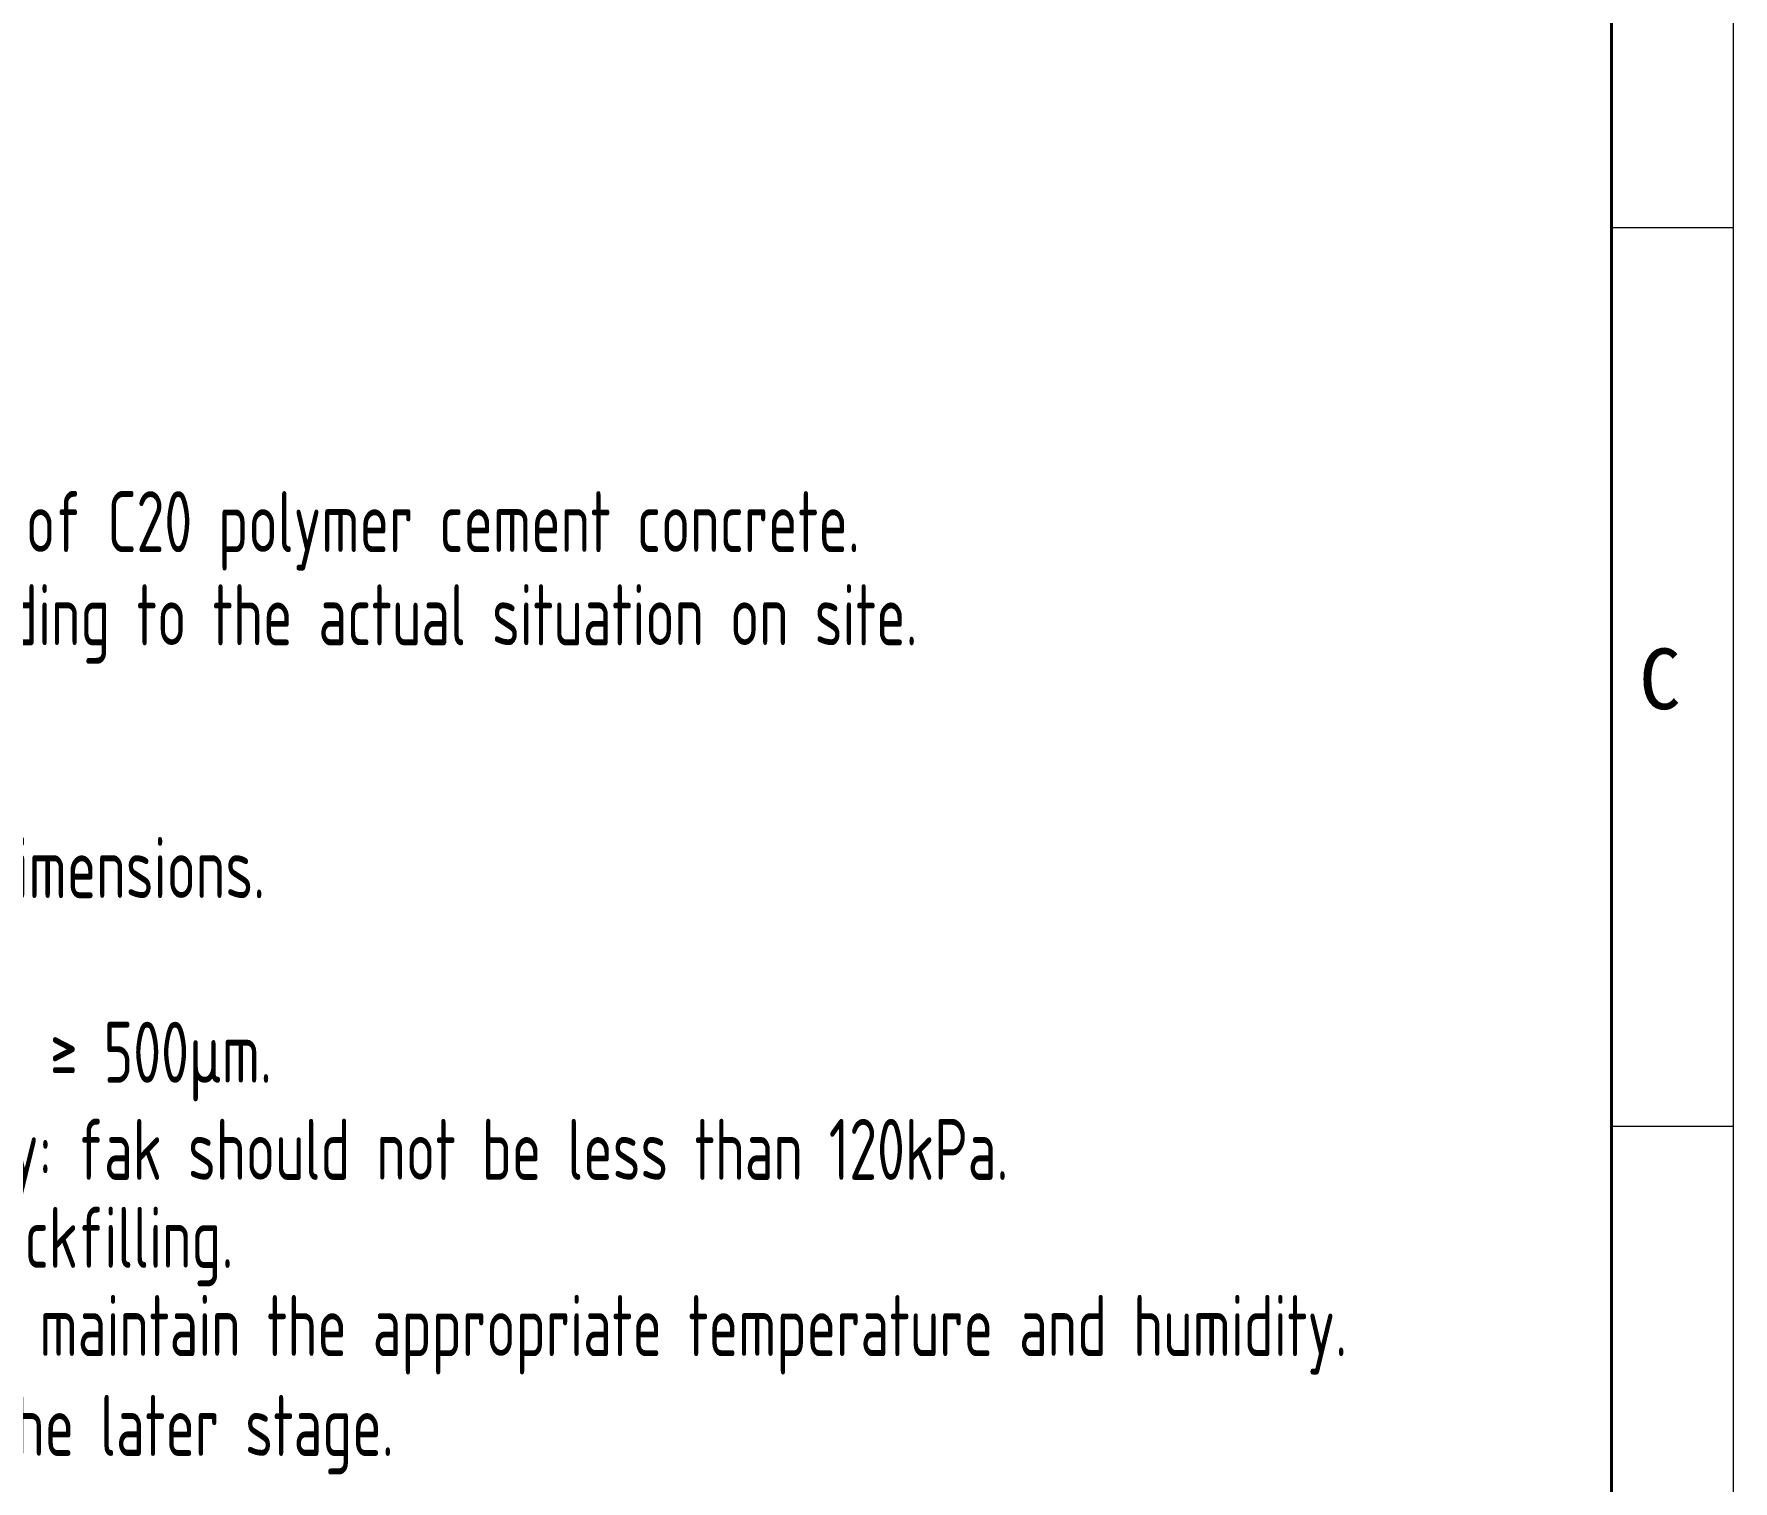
# Model space of a CAD drawing. Header units: millimetres. Extents: x 32496 to 166256, y 3504 to 23939.
# Drawn here: x 114381 to 119196, y 7626 to 11725 of the extents above; entities that cross this region are included whole.
import ezdxf
from ezdxf.enums import TextEntityAlignment as Align

# ---------------------------------------------------------------- set-up
doc = ezdxf.new("R2010")
doc.units = ezdxf.units.MM
doc.layers.get('0').update_dxf_attribs({"lineweight": 35})
doc.layers.add('06-主文本', color=7, linetype='Continuous')
doc.layers.add('FORM', color=7, linetype='Continuous', lineweight=18)
doc.styles.add('HZ5(标注-说明)', font='tssdeng.shx', dxfattribs={"width": 0.7, "bigfont": 'tssdchn.shx'})
doc.styles.add('KEHUA', font='仿宋_GB2312.ttf')

# ---------------------------------------------------------------- blocks, each defined once
blk = doc.blocks.new('KH01-M017S_1_46')
at = {"layer": 'FORM', "color": 4}
for p, q in [((420, 111.5), (415, 111.5)), ((420, 74.5), (415, 74.5))]:
    blk.add_line(p, q, dxfattribs=at)
at = {"layer": 'FORM', "color": 6}
blk.add_lwpolyline([(0, 297), (420, 297), (420, 0), (0, 0)], close=True, dxfattribs=at)
at = {"layer": 'FORM', "color": 8, "lineweight": 40}
blk.add_lwpolyline([(5, 5), (415, 5), (415, 292), (5, 292)], close=True, dxfattribs=at)
at = {"layer": 'FORM', "color": 4, "style": 'KEHUA'}
blk.add_text('C', height=2.5, dxfattribs=at).set_placement((416.139, 91.687))
for tag, p in [('设计者', (369.071, 43.93)), ('工程名称', (299.91, 37.585)), ('审核者', (369.071, 37.93)), ('标准化', (369.071, 31.93)), ('批准者', (369.071, 25.93))]:
    blk.add_attdef(tag, text='', height=2.5, dxfattribs=at).set_placement(p, align=Align.MIDDLE_LEFT)
for tag, p in [('图纸名称', (299.91, 30.82)), ('产品型号', (299.91, 24.82)), ('版本', (299.91, 18.638)), ('页码', (299.91, 12.638))]:
    blk.add_attdef(tag, p, '', height=2.5, dxfattribs=at)

msp = doc.modelspace()

# ---------------------------------------------------------------- block references
at = {"xscale": 68.80575516545142, "yscale": 68.80575516545137, "zscale": 68.80575516545137}
msp.add_blockref('KH01-M017S_1_46', (90298.079, 3504.033), dxfattribs=at)

# ---------------------------------------------------------------- texts
at = {"layer": '06-主文本', "linetype": 'Continuous', "style": 'HZ5(标注-说明)', "width": 0.7}
for s, p in [('3、The foundation is made of C40 (frost resistance grade F150, impermeability grade P8) concrete, and the cushion layer is made of C20 polymer cement concrete.', (104833.013, 10257.494)), ('4、Pay attention to reserving buried pipes during foundation construction, and the position of buried pipes can be adjusted according to the actual situation on site.', (104829.357, 9993.567)), ('7、After the equipment arrives, concrete can only be poured when the dimensions are verified to be consistent with the design dimensions.', (104825.563, 9277.174)), ('10、The foundation should be located on the undisturbed silt layer, and the characteristic value of the foundation bearing capacity: fak should not be less than 120kPa.', (104817.322, 8479.19)), ('If the foundation is not seated on the bearing layer, an over excavation of 0.5m is required, and C20 concrete is used for backfilling.', (105092.522, 8229.974)), ('11、Concrete must be evenly mixed, accompanied by the use of attention to early maintenance, in the process of hardening should maintain the appropriate temperature and humidity.', (104817.322, 7980.086)), ('12、All embedded pipes should be temporarily sealed at both ends to prevent debris from entering and facilitate cable laying in the later stage.', (104804.364, 7697.281))]:
    msp.add_text(s, height=172.7568, dxfattribs=at).set_placement(p)
at = {"layer": '06-主文本', "color": 1, "linetype": 'Continuous', "style": 'HZ5(标注-说明)', "width": 0.7}
msp.add_text('9、Anti-corrosion practice of the foundation: brush epoxy asphalt or polyurethane asphalt coating on the outer surface, thickness ≥ 500μm.', height=172.7568, dxfattribs=at).set_placement((104817.322, 8754.458))

doc.saveas('drawing.dxf')
